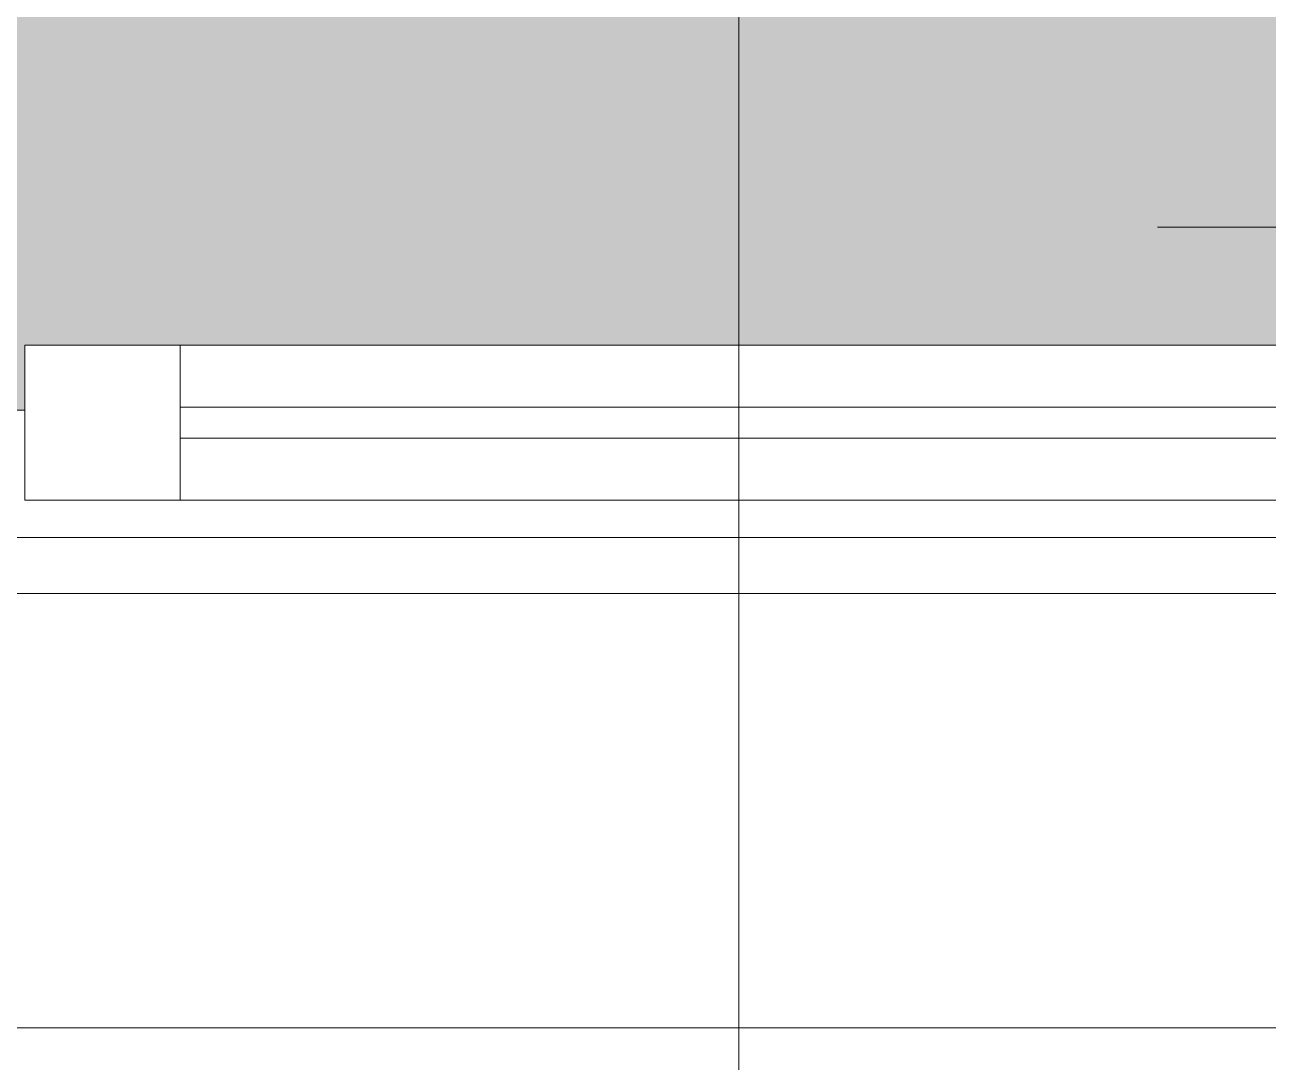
# Model space of a CAD drawing. Header units: millimetres. Extents: x 35770 to 248499, y -12553 to 31000.
# Drawn here: x 48230 to 48630.4, y -269 to 65.2 of the extents above; entities that cross this region are included whole.
import ezdxf

# ---------------------------------------------------------------- set-up
doc = ezdxf.new("R2010")
doc.units = ezdxf.units.MM
doc.linetypes.add('Осевая', pattern=[3175, 635, -476.25, 1587.5, -476.25])
for name, color, linetype, lineweight in [('A-GLAZ', 7, 'Continuous', 9), ('A-GLAZ-1', 7, 'Continuous', 13), ('A-WALL', 7, 'Continuous', 9), ('I-WALL', 7, 'Continuous', 9), ('Знаки', 7, 'Continuous', 9), ('Оси', 7, 'Continuous', 9), ('Оси-2', 7, 'Осевая', 9)]:
    doc.layers.add(name, color=color, linetype=linetype, lineweight=lineweight)

# ---------------------------------------------------------------- blocks, each defined once
blk = doc.blocks.new('120_Окно_СКБ_1Ст - 120_Окно_СКБ_1Ст 900х2500_h_-20664874-План отделки полов с раскладкой материалов 1 этажа в осях 17-23')
at = {"layer": 'A-GLAZ'}
for p, q in [((450, -57), (-450, -57)), ((-330, -107), (330, -107)), ((330, -117), (-330, -117))]:
    blk.add_line(p, q, dxfattribs=at)
at = {"layer": 'A-GLAZ-1'}
for p, q in [((380, -87), (-380, -87)), ((330, -137), (330, -87)), ((380, -137), (380, -87)), ((-380, -137), (380, -137))]:
    blk.add_line(p, q, dxfattribs=at)
blk = doc.blocks.new('Зашивка радиатора_ с перфорацией М1 - Зашивка радиатора_ с перфорацией М1-V114-План отделки полов с раскладкой материалов 1 этажа в осях 17-23')
at = {"layer": 'Знаки'}
blk.add_hatch(color=256, dxfattribs=at).paths.add_polyline_path([(430, 380), (381, 380), (381, 359), (-379, 359), (-379, 380), (-430, 380), (-429, 180), (430, 180)])
blk.add_line((430, 380), (381, 380), dxfattribs=at)

msp = doc.modelspace()

# ---------------------------------------------------------------- linework, layer by layer
at = {"layer": 'A-WALL'}
msp.add_line((49060, -258), (48160, -258), dxfattribs=at)
at = {"layer": 'I-WALL'}
msp.add_line((49060, -100), (48160, -100), dxfattribs=at)
at = {"layer": 'Оси'}
msp.add_line((48460, -1906.26), (48460, 593.74), dxfattribs=at)
at = {"layer": 'Оси-2'}
msp.add_line((39069.74, 0), (82200, 0), dxfattribs=at)

# ---------------------------------------------------------------- block references
at = {"layer": 'A-GLAZ', "rotation": 180}
msp.add_blockref('120_Окно_СКБ_1Ст - 120_Окно_СКБ_1Ст 900х2500_h_-20664874-План отделки полов с раскладкой материалов 1 этажа в осях 17-23', (48610, -175), dxfattribs=at)
at = {"layer": 'Знаки', "rotation": 180}
msp.add_blockref('Зашивка радиатора_ с перфорацией М1 - Зашивка радиатора_ с перфорацией М1-V114-План отделки полов с раскладкой материалов 1 этажа в осях 17-23', (48611, 321), dxfattribs=at)

doc.saveas('drawing.dxf')
